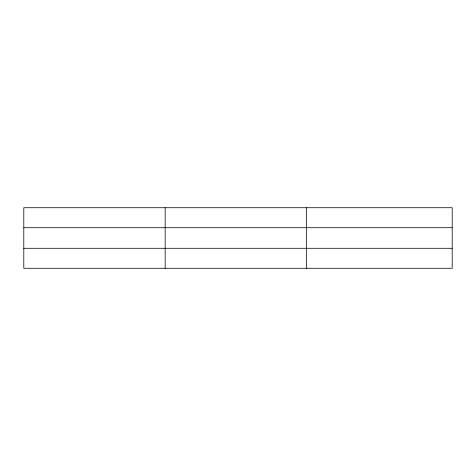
<?xml version="1.0" encoding="UTF-8"?>
<svg xmlns="http://www.w3.org/2000/svg" width="476" height="476" viewBox="0 0 476 476"><rect width="100%" height="100%" fill="white"/><g stroke="black" fill="none" stroke-linecap="round" stroke-linejoin="round"><path stroke-width="0.71" d="M165.172 268.274L165.172 207.726M306.544 268.274L306.544 207.726M452.2 227.706L452.2 207.726L23.8 207.726L23.8 268.274L452.2 268.274L452.2 227.706L23.8 227.706M23.8 248.293L452.2 248.293"/></g></svg>
